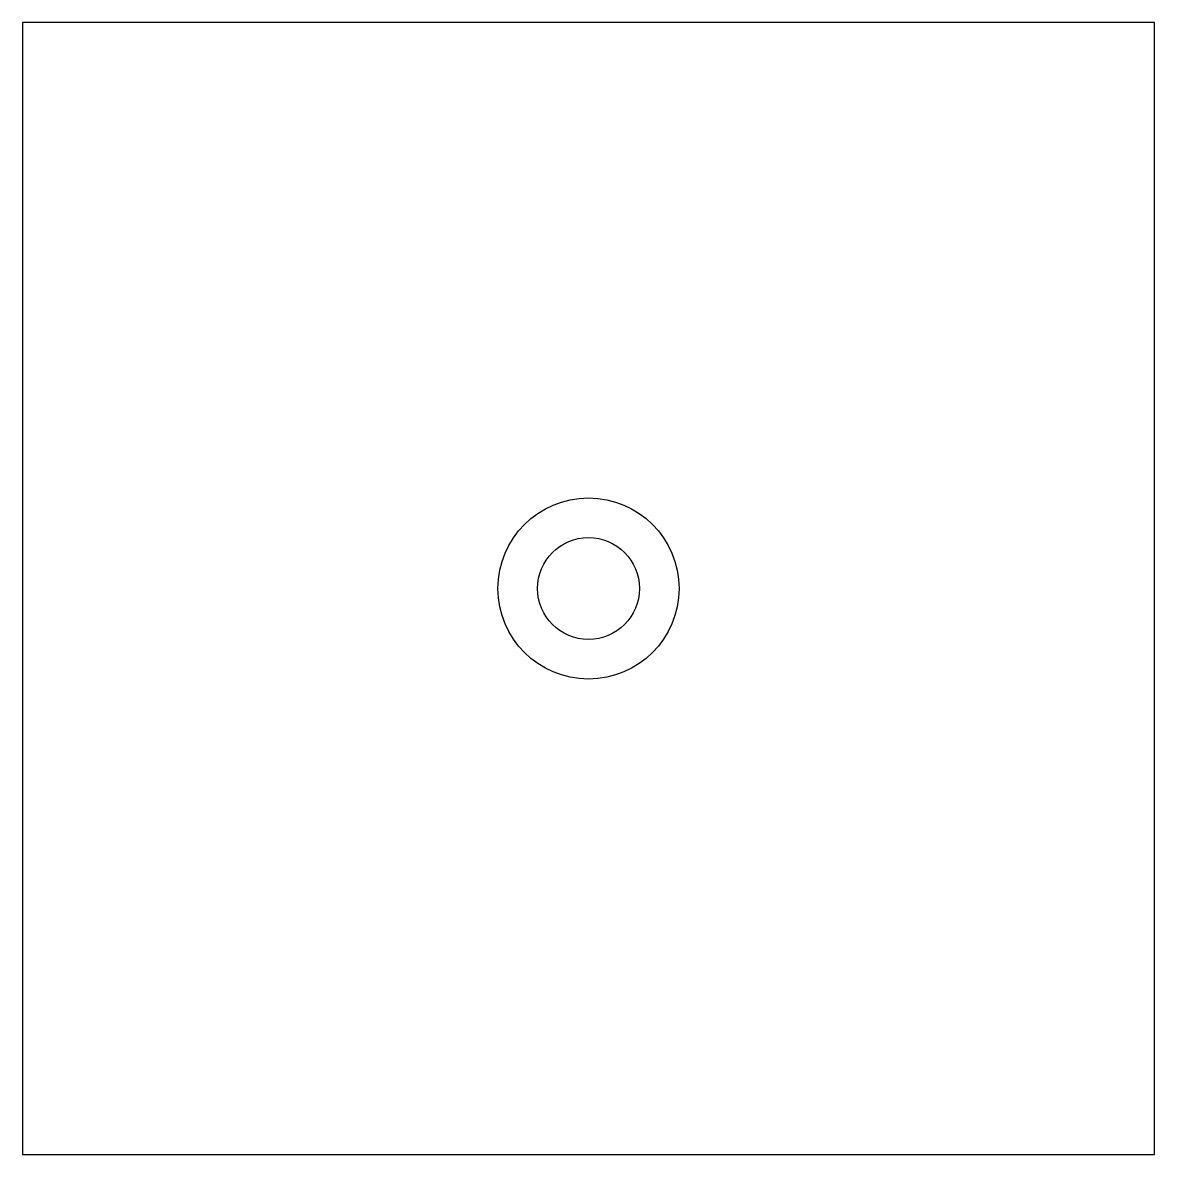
# Model space of a CAD drawing. Header units: millimetres. Extents: x 0 to 50, y 0 to 50.
import ezdxf

# ---------------------------------------------------------------- set-up
doc = ezdxf.new("R2010")
doc.units = ezdxf.units.MM

msp = doc.modelspace()

# ---------------------------------------------------------------- linework, layer by layer
for p, q in [((50, 50), (0, 50)), ((0, 50), (0, 0)), ((50, 0), (50, 50)), ((0, 0), (50, 0))]:
    msp.add_line(p, q)
for radius in [4, 2.25]:
    msp.add_circle((25, 25), radius)

doc.saveas('drawing.dxf')
